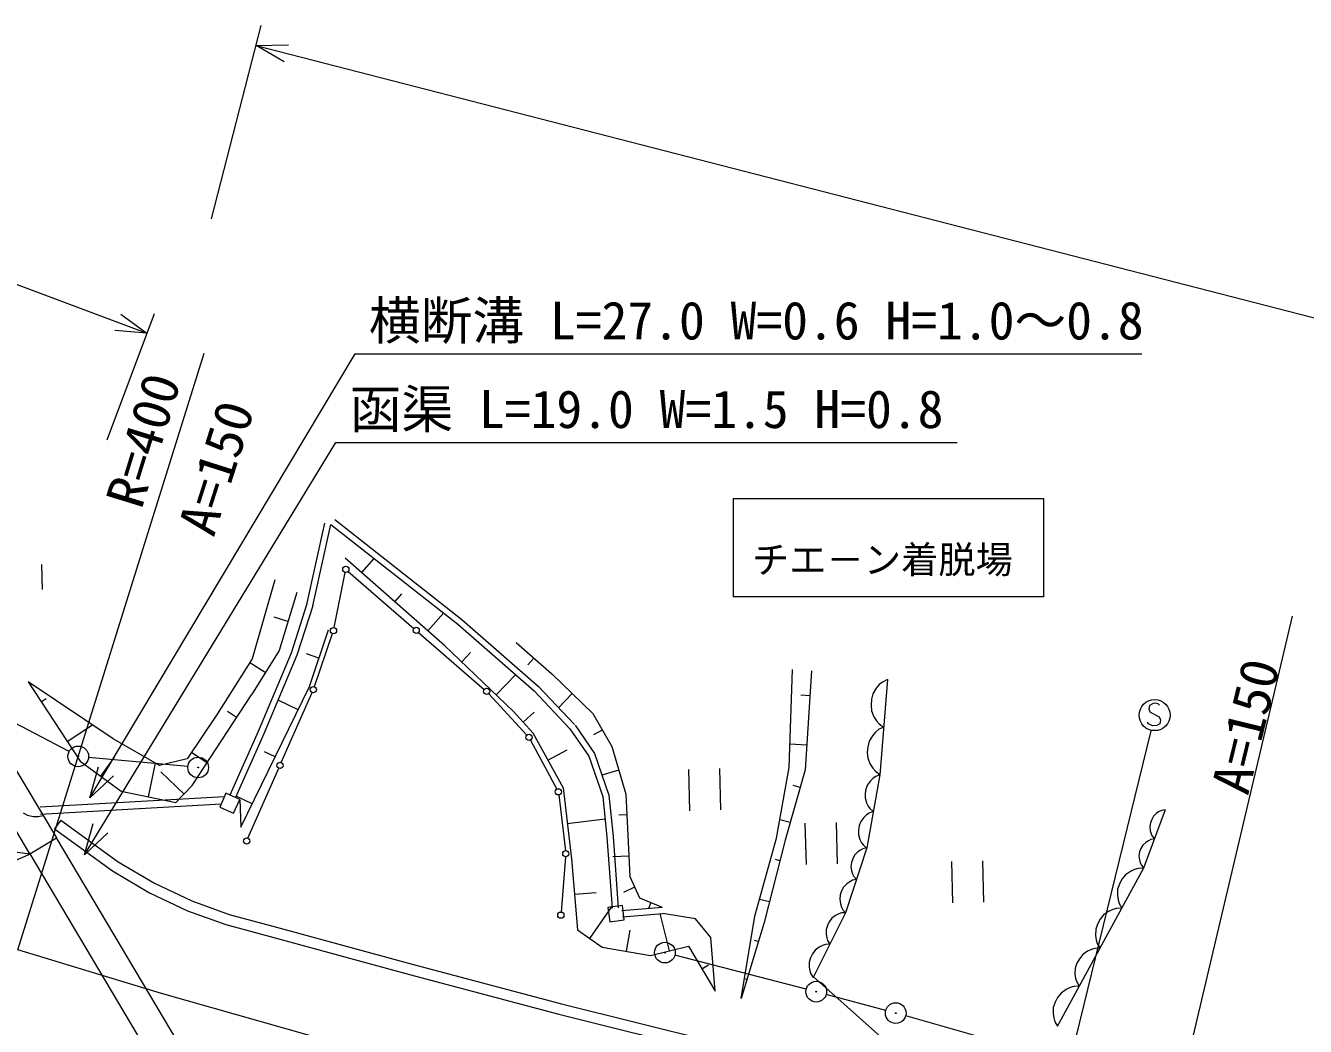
# Model space of a CAD drawing. Units: millimetres, scale not verified. Extents: x 40000 to 680000, y 20000 to 380000.
# Drawn here: x 146778 to 208618, y 288262 to 336628 of the extents above; entities that cross this region are included whole.
import ezdxf
from ezdxf.enums import TextEntityAlignment as Align

# ---------------------------------------------------------------- set-up
doc = ezdxf.new("R2010")
doc.units = ezdxf.units.MM
doc.header["$LTSCALE"] = 1000
doc.linetypes.add('CHAIN', pattern=[18.5, 12, -1.5, 3.5, -1.5])
for name, color, linetype, lineweight in [('M-BGD', 7, 'Continuous', 13), ('M-BGD-EXST', 7, 'Continuous', 13), ('M-BMK', 2, 'CHAIN', 13), ('M-BMK-ROW', 30, 'Continuous', 13), ('M-STR-HTXT', 7, 'Continuous', 13)]:
    doc.layers.add(name, color=color, linetype=linetype, lineweight=lineweight)
doc.styles.add('ＭＳ ゴシック', font='')
doc.styles.get('ＭＳ ゴシック').set_extended_font_data('MS Gothic')

msp = doc.modelspace()

# ---------------------------------------------------------------- linework, layer by layer
at = {"layer": 'M-BGD'}
for p, q in [((180971, 313775), (195971, 313775)), ((180971, 313775), (180971, 309025)), ((195971, 313775), (195971, 309025)), ((160364, 308658), (161239, 312584)), ((160656, 308593), (161532, 312519)), ((161532, 312519), (167664, 307698)), ((161717, 312755), (167856, 307929)), ((147546, 310582), (147577, 309383)), ((167018, 306676), (162220, 310896)), ((163020, 310193), (163621, 310876)), ((158816, 309838), (157734, 306026)), ((161685, 307532), (162222, 310200)), ((162365, 310249), (165539, 307497)), ((159882, 309236), (159033, 306435)), ((160371, 308685), (159605, 306300)), ((160656, 308593), (159887, 306196)), ((164619, 308786), (164959, 309172)), ((195971, 309025), (180971, 309025)), ((159457, 307835), (158789, 308038)), ((166218, 307379), (166975, 308240)), ((160496, 304695), (161411, 307424)), ((167664, 307698), (171349, 304480)), ((167856, 307929), (171557, 304696)), ((160732, 304681), (161607, 307243)), ((165766, 307300), (168941, 304548)), ((170479, 306818), (172205, 305305)), ((159033, 306435), (157689, 304290)), ((159605, 306300), (158021, 302520)), ((159887, 306196), (158295, 302399)), ((160953, 306060), (160352, 306261)), ((170354, 303482), (167018, 306676)), ((167852, 305877), (168284, 306329)), ((157734, 306026), (156038, 303348)), ((158361, 305362), (157611, 305832)), ((171342, 306061), (171050, 305728)), ((183679, 300768), (183841, 305505)), ((146905, 304907), (149412, 301080)), ((151015, 302166), (146905, 304907)), ((169520, 304280), (170457, 305259)), ((172205, 305305), (174182, 303379)), ((184751, 305438), (184440, 300660)), ((188178, 304905), (188029, 304778)), ((188418, 305024), (188057, 300418)), ((188418, 305024), (188178, 304905)), ((154823, 299910), (157689, 304290)), ((157173, 297883), (160496, 304695)), ((159132, 301016), (160623, 304402)), ((169156, 304340), (171003, 302343)), ((171349, 304480), (173081, 302643)), ((171557, 304696), (173299, 302849)), ((173193, 304342), (172532, 303663)), ((184673, 304243), (184237, 304272)), ((187718, 304341), (187651, 304069)), ((187877, 304605), (187718, 304341)), ((188029, 304778), (187877, 304605)), ((147532, 303950), (147776, 304110)), ((159942, 303560), (158979, 304029)), ((187651, 304069), (187629, 303794)), ((187629, 303794), (187653, 303515)), ((156038, 303348), (154586, 301199)), ((156973, 303195), (156535, 303481)), ((171293, 302455), (170354, 303482)), ((170824, 302968), (171348, 303447)), ((174182, 303379), (175099, 301787)), ((187653, 303515), (187769, 303230)), ((187769, 303230), (187893, 303035)), ((187893, 303035), (188019, 302887)), ((148786, 302037), (150008, 302837)), ((158021, 302520), (156652, 299443)), ((158295, 302399), (156925, 299320)), ((171293, 302455), (172746, 299791)), ((173081, 302643), (173992, 301318)), ((173328, 302813), (174262, 301455)), ((174640, 302583), (174226, 302345)), ((187850, 302485), (187698, 302312)), ((187998, 302612), (187850, 302485)), ((188238, 302731), (187998, 302612)), ((188019, 302887), (188238, 302731)), ((153250, 300875), (151015, 302166)), ((171176, 302100), (172449, 299729)), ((175099, 301787), (175775, 299487)), ((184518, 301855), (183718, 301907)), ((187538, 302048), (187471, 301776)), ((187698, 302312), (187538, 302048)), ((145952, 301265), (148278, 297370)), ((150407, 300358), (151069, 301271)), ((154586, 301199), (153250, 300875)), ((155540, 301005), (154787, 301497)), ((158834, 301289), (158325, 301537)), ((172019, 301123), (172939, 301624)), ((173992, 301318), (174666, 299379)), ((174262, 301455), (174961, 299444)), ((187471, 301776), (187450, 301501)), ((187450, 301501), (187474, 301222)), ((187474, 301222), (187590, 300937)), ((149412, 301080), (151401, 299636)), ((152720, 299360), (153060, 300984)), ((154431, 299497), (153306, 300564)), ((157520, 297356), (159011, 300742)), ((175437, 300637), (174629, 300400)), ((178805, 300685), (178857, 298686)), ((180377, 298725), (180324, 300725)), ((183063, 297356), (183679, 300768)), ((184440, 300660), (183487, 297258)), ((187590, 300937), (187713, 300742)), ((187713, 300742), (187840, 300594)), ((187840, 300594), (188058, 300438)), ((146989, 296603), (144664, 300501)), ((187458, 299940), (187385, 299734)), ((188057, 300418), (187419, 296887)), ((187603, 300134), (187458, 299940)), ((187735, 300256), (187603, 300134)), ((187860, 300343), (187735, 300256)), ((188057, 300418), (187860, 300343)), ((147478, 298871), (156392, 299376)), ((151401, 299636), (154039, 299083)), ((154039, 299083), (154823, 299910)), ((156461, 299529), (156161, 298864)), ((157125, 299229), (156461, 299529)), ((157726, 299018), (156958, 299393)), ((172538, 299448), (172863, 296754)), ((172746, 299791), (173162, 296360)), ((174666, 299379), (174871, 297412)), ((174961, 299444), (175170, 297438)), ((175775, 299487), (175972, 295499)), ((184202, 299810), (183871, 299903)), ((187346, 299522), (187343, 299303)), ((187385, 299734), (187346, 299522)), ((147497, 298521), (156230, 299016)), ((156161, 298864), (156825, 298564)), ((156825, 298564), (157125, 299229)), ((157125, 299229), (157173, 297883)), ((187343, 299303), (187411, 299071)), ((187411, 299071), (187492, 298910)), ((187492, 298910), (187579, 298785)), ((187579, 298785), (187737, 298646)), ((201845, 298729), (200799, 295908)), ((201673, 298697), (201557, 298644)), ((201845, 298729), (201673, 298697)), ((146668, 298584), (146873, 298474)), ((146873, 298474), (147147, 298405)), ((147147, 298405), (147381, 298405)), ((147381, 298405), (147628, 298459)), ((148483, 298224), (148179, 297802)), ((148483, 298224), (151257, 296220)), ((172954, 298075), (174779, 298297)), ((175824, 298490), (175444, 298471)), ((183725, 298109), (183224, 298249)), ((184438, 298080), (184491, 296080)), ((186010, 296120), (185958, 298119)), ((187138, 298169), (187064, 297963)), ((187283, 298362), (187138, 298169)), ((187415, 298485), (187283, 298362)), ((187540, 298572), (187415, 298485)), ((187737, 298646), (187540, 298572)), ((201131, 298098), (201096, 297919)), ((201194, 298267), (201131, 298098)), ((201284, 298425), (201194, 298267)), ((201431, 298562), (201284, 298425)), ((201557, 298644), (201431, 298562)), ((148179, 297802), (150971, 295785)), ((187026, 297750), (187023, 297531)), ((187023, 297531), (187091, 297300)), ((187064, 297963), (187026, 297750)), ((201096, 297919), (201118, 297719)), ((201118, 297719), (201161, 297575)), ((201161, 297575), (201214, 297459)), ((201214, 297459), (201323, 297323)), ((143988, 297003), (146989, 296603)), ((146989, 296603), (148278, 297370)), ((157981, 281034), (148278, 297370)), ((174871, 297412), (175114, 293968)), ((175170, 297438), (175413, 293989)), ((182008, 293597), (183063, 297356)), ((183487, 297258), (182458, 293279)), ((187419, 296887), (186402, 293758)), ((187091, 297300), (187172, 297139)), ((187237, 296845), (187116, 296784)), ((187172, 297139), (187259, 297013)), ((187419, 296887), (187237, 296845)), ((187259, 297013), (187417, 296875)), ((200672, 296860), (200609, 296691)), ((200763, 297018), (200672, 296860)), ((200910, 297156), (200763, 297018)), ((201036, 297237), (200910, 297156)), ((201151, 297290), (201036, 297237)), ((201323, 297323), (201151, 297290)), ((147003, 296580), (138417, 292952)), ((146989, 296603), (156585, 280447)), ((151257, 296220), (153005, 295177)), ((172868, 296456), (172653, 293787)), ((173162, 296360), (173441, 292935)), ((175923, 296496), (175152, 296458)), ((183230, 296264), (183009, 296321)), ((186745, 296366), (186685, 296183)), ((186834, 296538), (186745, 296366)), ((186985, 296691), (186834, 296538)), ((187116, 296784), (186985, 296691)), ((191513, 296228), (191566, 294228)), ((193085, 294268), (193033, 296267)), ((200609, 296691), (200575, 296512)), ((200575, 296512), (200597, 296312)), ((200597, 296312), (200639, 296168)), ((150971, 295785), (152761, 294717)), ((186685, 296183), (186657, 295991)), ((186657, 295991), (186689, 295778)), ((186689, 295778), (186740, 295627)), ((186740, 295627), (186802, 295506)), ((200799, 295908), (196631, 288256)), ((200163, 295753), (199921, 295584)), ((200363, 295844), (200163, 295753)), ((200542, 295897), (200363, 295844)), ((200799, 295908), (200542, 295897)), ((200639, 296168), (200693, 296053)), ((200693, 296053), (200802, 295916)), ((153005, 295177), (154809, 294333)), ((176205, 294984), (175661, 294738)), ((175972, 295499), (176438, 294469)), ((186304, 294995), (186208, 294811)), ((186464, 295157), (186304, 294995)), ((186603, 295255), (186464, 295157)), ((186731, 295321), (186603, 295255)), ((186924, 295365), (186731, 295321)), ((186802, 295506), (186924, 295365)), ((199630, 295141), (199542, 294889)), ((199756, 295373), (199630, 295141)), ((199921, 295584), (199756, 295373)), ((152761, 294717), (154609, 293852)), ((173301, 294647), (174354, 294733)), ((176438, 294469), (177544, 294022)), ((182716, 294274), (182233, 294399)), ((186145, 294617), (186115, 294413)), ((186115, 294413), (186149, 294187)), ((186208, 294811), (186145, 294617)), ((199542, 294889), (199532, 294594)), ((199532, 294594), (199564, 294376)), ((199564, 294376), (199616, 294197)), ((154609, 293852), (156460, 293181)), ((154809, 294333), (156617, 293677)), ((174043, 292516), (175108, 294048)), ((175618, 294101), (174918, 294015)), ((174918, 294015), (175003, 293320)), ((175587, 293855), (177544, 294022)), ((175704, 293406), (175618, 294101)), ((176991, 294246), (176878, 293965)), ((186402, 293758), (184844, 290653)), ((186205, 293743), (186068, 293698)), ((186149, 294187), (186204, 294027)), ((186204, 294027), (186269, 293898)), ((186402, 293758), (186205, 293743)), ((186269, 293898), (186399, 293748)), ((199111, 293821), (198869, 293652)), ((199311, 293912), (199111, 293821)), ((199490, 293965), (199311, 293912)), ((199747, 293976), (199490, 293965)), ((199616, 294197), (199747, 293976)), ((156460, 293181), (158769, 292562)), ((156617, 293677), (158907, 293063)), ((175003, 293320), (175704, 293406)), ((175613, 293557), (177570, 293723)), ((177896, 291912), (177448, 293713)), ((179140, 293461), (177570, 293723)), ((179881, 292558), (179140, 293461)), ((181354, 289609), (182008, 293597)), ((182458, 293279), (181354, 289609)), ((185520, 293136), (185459, 292939)), ((185611, 293318), (185520, 293136)), ((185733, 293486), (185611, 293318)), ((185916, 293622), (185733, 293486)), ((186068, 293698), (185916, 293622)), ((198578, 293209), (198490, 292957)), ((198704, 293441), (198578, 293209)), ((198869, 293652), (198704, 293441)), ((158769, 292562), (165325, 290765)), ((158907, 293063), (165458, 291267)), ((173441, 292935), (174646, 292097)), ((175813, 291891), (175994, 292916)), ((180101, 289961), (179881, 292558)), ((185459, 292939), (185458, 292710)), ((185458, 292710), (185488, 292543)), ((185488, 292543), (185534, 292406)), ((198490, 292957), (198480, 292662)), ((198480, 292662), (198511, 292444)), ((174646, 292097), (176980, 291684)), ((176980, 291684), (178812, 292140)), ((178812, 292140), (180101, 289961)), ((182182, 292362), (182003, 292416)), ((184931, 291950), (184802, 291773)), ((185125, 292095), (184931, 291950)), ((185286, 292175), (185125, 292095)), ((185431, 292223), (185286, 292175)), ((185640, 292239), (185431, 292223)), ((185534, 292406), (185640, 292239)), ((198088, 291896), (197856, 291735)), ((198279, 291983), (198088, 291896)), ((198450, 292033), (198279, 291983)), ((198694, 292044), (198450, 292033)), ((198511, 292444), (198564, 292265)), ((198564, 292265), (198694, 292044)), ((165458, 291267), (172678, 289353)), ((184641, 291371), (184640, 291129)), ((184705, 291580), (184641, 291371)), ((184802, 291773), (184705, 291580)), ((197578, 291312), (197495, 291071)), ((197699, 291534), (197578, 291312)), ((197856, 291735), (197699, 291534)), ((165325, 290765), (172548, 288849)), ((179457, 291050), (179772, 291237)), ((184640, 291129), (184672, 290952)), ((184672, 290952), (184720, 290807)), ((184720, 290807), (184833, 290630)), ((184844, 290653), (188555, 287358)), ((197495, 291071), (197485, 290789)), ((197485, 290789), (197515, 290582)), ((181630, 290526), (181510, 290562)), ((197054, 290045), (196812, 289876)), ((197254, 290136), (197054, 290045)), ((197433, 290189), (197254, 290136)), ((197690, 290199), (197433, 290189)), ((197515, 290582), (197566, 290411)), ((197566, 290411), (197690, 290199)), ((196521, 289433), (196433, 289180)), ((196647, 289665), (196521, 289433)), ((196812, 289876), (196647, 289665)), ((172548, 288849), (179840, 287028)), ((172678, 289353), (179925, 287543)), ((196433, 289180), (196423, 288885)), ((196423, 288885), (196455, 288668)), ((196455, 288668), (196507, 288489)), ((196507, 288489), (196637, 288267))]:
    msp.add_line(p, q, dxfattribs=at)
for centre in [(162252, 310347), (161655, 307385), (161655, 307385), (165653, 307399), (160683, 304539), (169054, 304450), (171105, 302233), (171105, 302233), (159072, 300879), (172520, 299597), (157460, 297218), (172880, 296605), (172641, 293638)]:
    msp.add_circle(centre, 150, dxfattribs=at)
at = {"layer": 'M-BGD-EXST'}
for p, q in [((201080, 303778), (201055, 303597)), ((201258, 303872), (201080, 303778)), ((201378, 303876), (201258, 303872)), ((201499, 303849), (201378, 303876)), ((201560, 303790), (201499, 303849)), ((201055, 303597), (201119, 303449)), ((201119, 303449), (201545, 303220)), ((201545, 303220), (201609, 303071)), ((201609, 303071), (201584, 302891)), ((196504, 283486), (201169, 302549)), ((201044, 302876), (200982, 302965)), ((201226, 302791), (201044, 302876)), ((201436, 302797), (201226, 302791)), ((201584, 302891), (201436, 302797))]:
    msp.add_line(p, q, dxfattribs=at)
msp.add_circle((201333, 303304), 750, dxfattribs=at)
at = {"layer": 'M-BMK'}
msp.add_lwpolyline([(177537, 283348), (172242, 284677), (162768, 287184), (153339, 289853), (146400, 291955)], dxfattribs=at)
at = {"layer": 'M-BMK-ROW'}
for p, q in [((148879, 301543), (146238, 302932)), ((154619, 300821), (149819, 301264)), ((184498, 290066), (178153, 291703)), ((188340, 289035), (185465, 289810)), ((193137, 287684), (189304, 288768))]:
    msp.add_line(p, q, dxfattribs=at)
for centre, radius in [((149321, 301310), 500), ((149321, 301310), 20), ((155117, 300775), 500), ((155117, 300775), 20), ((177668, 291828), 500), ((177668, 291828), 20), ((184982, 289941), 500), ((184982, 289941), 20), ((188823, 288905), 500), ((188823, 288905), 20)]:
    msp.add_circle(centre, radius, dxfattribs=at)
at = {"layer": 'M-STR-HTXT'}
for p, q in [((155767, 327293), (158169, 336628)), ((116314, 335372), (152636, 321756)), ((157920, 335660), (159477, 335692)), ((159268, 334879), (157920, 335660)), ((157920, 335660), (285316, 302879)), ((152987, 322692), (150700, 316591)), ((151379, 322676), (152636, 321756)), ((152636, 321756), (151084, 321889)), ((146400, 291955), (155407, 320790)), ((149888, 299301), (162700, 320761)), ((162700, 320761), (200717, 320761)), ((149620, 296561), (161770, 316478)), ((161770, 316478), (191787, 316478)), ((200807, 277722), (207996, 308095)), ((149888, 299301), (150296, 300804)), ((151018, 300373), (149888, 299301)), ((149620, 296561), (150043, 298060)), ((150760, 297623), (149620, 296561))]:
    msp.add_line(p, q, dxfattribs=at)

# ---------------------------------------------------------------- texts
at = {"layer": 'M-BGD', "style": 'ＭＳ ゴシック'}
msp.add_text('チエ－ン着脱場', height=1320, dxfattribs=at).set_placement((181881, 309763), align=Align.BOTTOM_LEFT)
at = {"layer": 'M-STR-HTXT', "style": 'ＭＳ ゴシック'}
for s, p in [('横断溝 L=27.0 W=0.6 H=1.0～0.8', (163367, 320910)), ('函渠 L=19.0 W=1.5 H=0.8', (162437, 316627))]:
    msp.add_text(s, height=1833, dxfattribs=at).set_placement(p, align=Align.BOTTOM_LEFT)
at = {"layer": 'M-STR-HTXT', "style": 'ＭＳ ゴシック', "width": 1.05}
for s, rotation, p in [('R=400', 72.9, (152902, 313034)), ('A=150', 72.3, (156393, 311700)), ('A=150', 76.3, (206376, 299250))]:
    msp.add_text(s, height=1833, rotation=rotation, dxfattribs=at).set_placement(p, align=Align.BOTTOM_LEFT)

doc.saveas('drawing.dxf')
